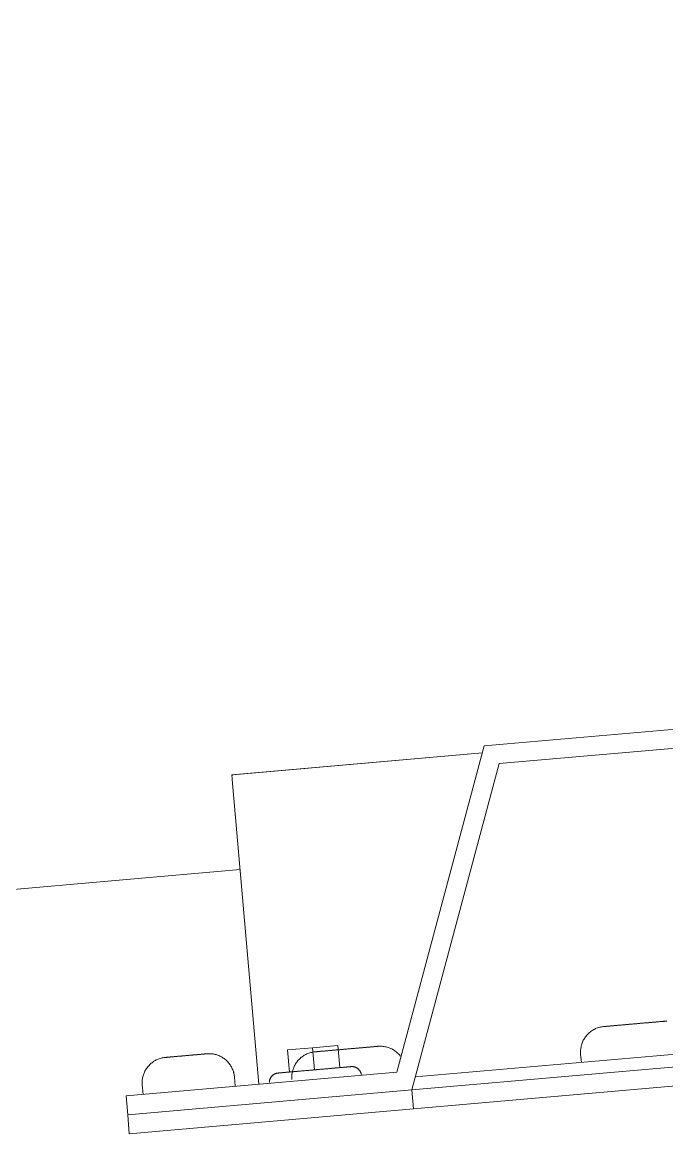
# Model space of a CAD drawing. Header units: metres. Extents: x 4238 to 4687, y -1 to 29.
# Drawn here: x 4631.5451 to 4631.6468, y 16.8435 to 17.0188 of the extents above; entities that cross this region are included whole.
import ezdxf

# ---------------------------------------------------------------- set-up
doc = ezdxf.new("R2010")
doc.units = ezdxf.units.M
for name, color, linetype, lineweight in [('A-ROOF', 132, 'Continuous', 5), ('A-ROOF-PATT', 132, 'Continuous', 15), ('Q-SPCQ', 91, 'Continuous', 5)]:
    doc.layers.add(name, color=color, linetype=linetype, lineweight=lineweight)

# ---------------------------------------------------------------- blocks, each defined once
blk = doc.blocks.new('Static Line_Sayfa_Metal Deck_Pan Mount - Up to 15 _ pitch - Max 2 Users-1845874-SECTION - GRID A9-A10')
at = {"layer": 'Q-SPCQ'}
for p, q in [((4548.68601, 16.91729), (4548.54182, 16.90468)), ((4548.54417, 16.90187), (4548.68418, 16.91412)), ((4548.54182, 16.90468), (4548.52802, 16.85319)), ((4548.54152, 16.90356), (4548.50198, 16.9001)), ((4548.54152, 16.90356), (4548.50202, 16.9001)), ((4548.54152, 16.90356), (4548.50206, 16.90011)), ((4548.54152, 16.90356), (4548.5021, 16.90011)), ((4548.54152, 16.90356), (4548.50214, 16.90011)), ((4548.53038, 16.85038), (4548.54417, 16.90187)), ((4548.50625, 16.85129), (4548.50205, 16.89935)), ((4548.69561, 16.86685), (4548.53093, 16.85244)), ((4548.70575, 16.86573), (4548.53038, 16.85038)), ((4548.69579, 16.86486), (4548.53038, 16.85038)), ((4548.70601, 16.86274), (4548.53064, 16.8474)), ((4548.51474, 16.85705), (4548.51871, 16.85739)), ((4548.51871, 16.85739), (4548.51474, 16.85705)), ((4548.51474, 16.85705), (4548.51871, 16.85739)), ((4548.51871, 16.85739), (4548.51474, 16.85705)), ((4548.51474, 16.85705), (4548.5187, 16.85739)), ((4548.5187, 16.85739), (4548.51474, 16.85705)), ((4548.5187, 16.85739), (4548.51901, 16.85391)), ((4548.5187, 16.85739), (4548.51901, 16.85391)), ((4548.51901, 16.85391), (4548.51871, 16.85739)), ((4548.51901, 16.85391), (4548.51871, 16.85739)), ((4548.51871, 16.85739), (4548.51901, 16.85391)), ((4548.51871, 16.85739), (4548.51901, 16.85391)), ((4548.51474, 16.85705), (4548.51077, 16.8567)), ((4548.51077, 16.8567), (4548.51474, 16.85705)), ((4548.51077, 16.8567), (4548.51108, 16.85321)), ((4548.51077, 16.8567), (4548.51108, 16.85321)), ((4548.51474, 16.85705), (4548.51078, 16.8567)), ((4548.51078, 16.8567), (4548.51474, 16.85705)), ((4548.51474, 16.85705), (4548.51078, 16.8567)), ((4548.51078, 16.8567), (4548.51474, 16.85705)), ((4548.51108, 16.85321), (4548.51078, 16.8567)), ((4548.51108, 16.85321), (4548.51078, 16.8567)), ((4548.51078, 16.8567), (4548.51108, 16.85321)), ((4548.51078, 16.8567), (4548.51108, 16.85321)), ((4548.51505, 16.85356), (4548.51474, 16.85705)), ((4548.51474, 16.85705), (4548.51505, 16.85356)), ((4548.51505, 16.85356), (4548.51474, 16.85705)), ((4548.51474, 16.85705), (4548.51505, 16.85356)), ((4548.51504, 16.85356), (4548.51474, 16.85705)), ((4548.51474, 16.85705), (4548.51504, 16.85356)), ((4548.55703, 16.85604), (4548.55714, 16.85473)), ((4548.51504, 16.85356), (4548.51901, 16.85391)), ((4548.51901, 16.85391), (4548.51504, 16.85356)), ((4548.51505, 16.85356), (4548.51901, 16.85391)), ((4548.51901, 16.85391), (4548.51505, 16.85356)), ((4548.51505, 16.85356), (4548.51901, 16.85391)), ((4548.51901, 16.85391), (4548.51505, 16.85356)), ((4548.52802, 16.85319), (4548.48529, 16.84945)), ((4548.50252, 16.85096), (4548.50239, 16.85245)), ((4548.50252, 16.85096), (4548.50239, 16.85245)), ((4548.50252, 16.85096), (4548.50239, 16.85245)), ((4548.51505, 16.85356), (4548.51108, 16.85321)), ((4548.51108, 16.85321), (4548.51505, 16.85356)), ((4548.51505, 16.85356), (4548.51108, 16.85321)), ((4548.51108, 16.85321), (4548.51505, 16.85356)), ((4548.51504, 16.85356), (4548.51108, 16.85321)), ((4548.51108, 16.85321), (4548.51504, 16.85356)), ((4548.48555, 16.84646), (4548.53038, 16.85038)), ((4548.48555, 16.84646), (4548.53038, 16.85038)), ((4548.48785, 16.85118), (4548.48798, 16.84969)), ((4548.48785, 16.85118), (4548.48798, 16.84969)), ((4548.48785, 16.85118), (4548.48798, 16.84969)), ((4548.53038, 16.85038), (4548.53064, 16.8474)), ((4548.48529, 16.84945), (4548.48555, 16.84646)), ((4548.53064, 16.8474), (4548.48581, 16.84347)), ((4548.48555, 16.84646), (4548.48581, 16.84347))]:
    blk.add_line(p, q, dxfattribs=at)
at = {"layer": 'Q-SPCQ', "flags": 128}
for points in [[(4548.57062, 16.86126), (4548.5706, 16.86125), (4548.57058, 16.86125), (4548.57056, 16.86125), (4548.57052, 16.86125), (4548.57048, 16.86124), (4548.57043, 16.86124), (4548.57037, 16.86123), (4548.5703, 16.86123), (4548.57023, 16.86122), (4548.57015, 16.86121), (4548.57006, 16.86121), (4548.56996, 16.8612), (4548.56986, 16.86119), (4548.56975, 16.86118), (4548.56964, 16.86117), (4548.56951, 16.86116), (4548.56939, 16.86115), (4548.56925, 16.86114), (4548.56911, 16.86112), (4548.56897, 16.86111), (4548.56881, 16.8611), (4548.56866, 16.86108), (4548.5685, 16.86107), (4548.56833, 16.86106), (4548.56816, 16.86104), (4548.56799, 16.86103), (4548.56781, 16.86101), (4548.56763, 16.86099), (4548.56745, 16.86098), (4548.56726, 16.86096), (4548.56707, 16.86095), (4548.56688, 16.86093), (4548.56669, 16.86091), (4548.56649, 16.8609), (4548.56629, 16.86088), (4548.5661, 16.86086), (4548.5659, 16.86084), (4548.5657, 16.86083), (4548.5655, 16.86081), (4548.5653, 16.86079), (4548.5651, 16.86077), (4548.56491, 16.86076), (4548.56471, 16.86074), (4548.56452, 16.86072), (4548.56432, 16.86071), (4548.56413, 16.86069), (4548.56394, 16.86067), (4548.56376, 16.86066), (4548.56358, 16.86064), (4548.5634, 16.86062), (4548.56322, 16.86061), (4548.56305, 16.86059), (4548.56288, 16.86058), (4548.56272, 16.86057), (4548.56256, 16.86055), (4548.56241, 16.86054), (4548.56226, 16.86052), (4548.56212, 16.86051), (4548.56198, 16.8605), (4548.56185, 16.86049), (4548.56172, 16.86048), (4548.5616, 16.86047), (4548.56149, 16.86046), (4548.56138, 16.86045), (4548.56128, 16.86044), (4548.56119, 16.86043), (4548.56111, 16.86042), (4548.56103, 16.86042), (4548.56096, 16.86041), (4548.5609, 16.86041), (4548.56084, 16.8604), (4548.56079, 16.8604), (4548.56075, 16.86039), (4548.56072, 16.86039), (4548.5607, 16.86039), (4548.56068, 16.86039), (4548.56067, 16.86039)], [(4548.56068, 16.86039), (4548.56069, 16.86039), (4548.56071, 16.86039), (4548.56074, 16.86039), (4548.56077, 16.86039), (4548.56081, 16.8604), (4548.56087, 16.8604), (4548.56092, 16.86041), (4548.56099, 16.86041), (4548.56106, 16.86042), (4548.56115, 16.86043), (4548.56123, 16.86044), (4548.56133, 16.86044), (4548.56143, 16.86045), (4548.56154, 16.86046), (4548.56166, 16.86047), (4548.56178, 16.86048), (4548.56191, 16.86049), (4548.56204, 16.86051), (4548.56218, 16.86052), (4548.56233, 16.86053), (4548.56248, 16.86054), (4548.56263, 16.86056), (4548.56279, 16.86057), (4548.56296, 16.86059), (4548.56313, 16.8606), (4548.5633, 16.86062), (4548.56348, 16.86063), (4548.56366, 16.86065), (4548.56384, 16.86066), (4548.56403, 16.86068), (4548.56422, 16.8607), (4548.56441, 16.86071), (4548.56461, 16.86073), (4548.5648, 16.86075), (4548.565, 16.86076), (4548.56519, 16.86078), (4548.56539, 16.8608), (4548.56559, 16.86082), (4548.56579, 16.86083), (4548.56599, 16.86085), (4548.56619, 16.86087), (4548.56639, 16.86089), (4548.56658, 16.8609), (4548.56678, 16.86092), (4548.56697, 16.86094), (4548.56716, 16.86095), (4548.56735, 16.86097), (4548.56753, 16.86099), (4548.56772, 16.861), (4548.56789, 16.86102), (4548.56807, 16.86103), (4548.56824, 16.86105), (4548.56841, 16.86106), (4548.56857, 16.86108), (4548.56873, 16.86109), (4548.56888, 16.8611), (4548.56903, 16.86112), (4548.56918, 16.86113), (4548.56931, 16.86114), (4548.56944, 16.86115), (4548.56957, 16.86116), (4548.56969, 16.86117), (4548.5698, 16.86118), (4548.56991, 16.86119), (4548.57001, 16.8612), (4548.5701, 16.86121), (4548.57018, 16.86122), (4548.57026, 16.86122), (4548.57033, 16.86123), (4548.57039, 16.86124), (4548.57045, 16.86124), (4548.5705, 16.86125), (4548.57054, 16.86125), (4548.57057, 16.86125), (4548.57059, 16.86125), (4548.57061, 16.86126), (4548.57062, 16.86126)], [(4548.55703, 16.85604), (4548.55702, 16.8562), (4548.55701, 16.85636), (4548.55702, 16.85653), (4548.55702, 16.85669), (4548.55704, 16.85684), (4548.55706, 16.857), (4548.55709, 16.85716), (4548.55712, 16.85732), (4548.55716, 16.85747), (4548.55721, 16.85763), (4548.55726, 16.85778), (4548.55732, 16.85793), (4548.55738, 16.85807), (4548.55745, 16.85822), (4548.55753, 16.85836), (4548.55761, 16.8585), (4548.5577, 16.85863), (4548.55779, 16.85876), (4548.55789, 16.85889), (4548.55799, 16.85901), (4548.5581, 16.85913), (4548.55821, 16.85925), (4548.55833, 16.85936), (4548.55845, 16.85946), (4548.55857, 16.85956), (4548.5587, 16.85966), (4548.55883, 16.85975), (4548.55897, 16.85984), (4548.55911, 16.85991), (4548.55925, 16.85999), (4548.55939, 16.86006), (4548.55954, 16.86012), (4548.55969, 16.86017), (4548.55984, 16.86022), (4548.56, 16.86027), (4548.56015, 16.86031), (4548.56031, 16.86034), (4548.56047, 16.86036), (4548.56063, 16.86038), (4548.56067, 16.86039)], [(4548.52505, 16.85727), (4548.52521, 16.85728), (4548.52537, 16.85728), (4548.52553, 16.85728), (4548.52569, 16.85727), (4548.52585, 16.85726), (4548.52601, 16.85724), (4548.52617, 16.85721), (4548.52633, 16.85718), (4548.52648, 16.85714), (4548.52664, 16.85709), (4548.52679, 16.85704), (4548.52694, 16.85698), (4548.52708, 16.85692), (4548.52723, 16.85685), (4548.52737, 16.85677), (4548.52751, 16.85669), (4548.52764, 16.8566), (4548.52777, 16.85651), (4548.5279, 16.85641), (4548.52802, 16.85631), (4548.52814, 16.8562), (4548.52826, 16.85609), (4548.52837, 16.85597), (4548.52847, 16.85585), (4548.52857, 16.85573)], [(4548.49149, 16.85552), (4548.4915, 16.85552), (4548.49151, 16.85552), (4548.49153, 16.85552), (4548.49155, 16.85552), (4548.49158, 16.85552), (4548.49162, 16.85553), (4548.49166, 16.85553), (4548.4917, 16.85553), (4548.49175, 16.85554), (4548.4918, 16.85554), (4548.49186, 16.85555), (4548.49192, 16.85555), (4548.49199, 16.85556), (4548.49206, 16.85556), (4548.49214, 16.85557), (4548.49222, 16.85558), (4548.4923, 16.85559), (4548.49239, 16.85559), (4548.49249, 16.8556), (4548.49258, 16.85561), (4548.49268, 16.85562), (4548.49278, 16.85563), (4548.49289, 16.85564), (4548.493, 16.85565), (4548.49311, 16.85566), (4548.49323, 16.85567), (4548.49334, 16.85568), (4548.49346, 16.85569), (4548.49358, 16.8557), (4548.49371, 16.85571), (4548.49383, 16.85572), (4548.49396, 16.85573), (4548.49409, 16.85574), (4548.49422, 16.85575), (4548.49435, 16.85576), (4548.49448, 16.85578), (4548.49461, 16.85579), (4548.49474, 16.8558), (4548.49477, 16.8558)], [(4548.49477, 16.8558), (4548.49464, 16.85579), (4548.49451, 16.85578), (4548.49438, 16.85577), (4548.49425, 16.85576), (4548.49412, 16.85575), (4548.49399, 16.85573), (4548.49387, 16.85572), (4548.49374, 16.85571), (4548.49362, 16.8557), (4548.4935, 16.85569), (4548.49338, 16.85568), (4548.49326, 16.85567), (4548.49314, 16.85566), (4548.49303, 16.85565), (4548.49292, 16.85564), (4548.49281, 16.85563), (4548.49271, 16.85562), (4548.49261, 16.85561), (4548.49251, 16.8556), (4548.49242, 16.8556), (4548.49233, 16.85559), (4548.49224, 16.85558), (4548.49216, 16.85557), (4548.49208, 16.85557), (4548.49201, 16.85556), (4548.49194, 16.85555), (4548.49188, 16.85555), (4548.49182, 16.85554), (4548.49176, 16.85554), (4548.49171, 16.85553), (4548.49167, 16.85553), (4548.49163, 16.85553), (4548.49159, 16.85552), (4548.49156, 16.85552), (4548.49154, 16.85552), (4548.49152, 16.85552), (4548.4915, 16.85552), (4548.49149, 16.85552)], [(4548.49149, 16.85551), (4548.4915, 16.85552), (4548.49151, 16.85552), (4548.49153, 16.85552), (4548.49155, 16.85552), (4548.49158, 16.85552), (4548.49162, 16.85553), (4548.49165, 16.85553), (4548.4917, 16.85553), (4548.49175, 16.85554), (4548.4918, 16.85554), (4548.49186, 16.85555), (4548.49192, 16.85555), (4548.49199, 16.85556), (4548.49206, 16.85556), (4548.49214, 16.85557), (4548.49222, 16.85558), (4548.4923, 16.85559), (4548.49239, 16.85559), (4548.49248, 16.8556), (4548.49258, 16.85561), (4548.49268, 16.85562), (4548.49278, 16.85563), (4548.49289, 16.85564), (4548.493, 16.85565), (4548.49311, 16.85566), (4548.49322, 16.85567), (4548.49334, 16.85568), (4548.49346, 16.85569), (4548.49358, 16.8557), (4548.49371, 16.85571), (4548.49383, 16.85572), (4548.49396, 16.85573), (4548.49409, 16.85574), (4548.49421, 16.85575), (4548.49434, 16.85576), (4548.49448, 16.85578), (4548.49461, 16.85579), (4548.49474, 16.8558), (4548.49477, 16.8558)], [(4548.49477, 16.8558), (4548.49464, 16.85579), (4548.49451, 16.85578), (4548.49438, 16.85577), (4548.49425, 16.85576), (4548.49412, 16.85574), (4548.49399, 16.85573), (4548.49387, 16.85572), (4548.49374, 16.85571), (4548.49362, 16.8557), (4548.49349, 16.85569), (4548.49337, 16.85568), (4548.49326, 16.85567), (4548.49314, 16.85566), (4548.49303, 16.85565), (4548.49292, 16.85564), (4548.49281, 16.85563), (4548.49271, 16.85562), (4548.49261, 16.85561), (4548.49251, 16.8556), (4548.49242, 16.8556), (4548.49233, 16.85559), (4548.49224, 16.85558), (4548.49216, 16.85557), (4548.49208, 16.85557), (4548.49201, 16.85556), (4548.49194, 16.85555), (4548.49188, 16.85555), (4548.49182, 16.85554), (4548.49176, 16.85554), (4548.49171, 16.85553), (4548.49167, 16.85553), (4548.49163, 16.85553), (4548.49159, 16.85552), (4548.49156, 16.85552), (4548.49154, 16.85552), (4548.49152, 16.85552), (4548.4915, 16.85552), (4548.49149, 16.85552)], [(4548.49149, 16.85551), (4548.4915, 16.85552), (4548.49151, 16.85552), (4548.49153, 16.85552), (4548.49155, 16.85552), (4548.49158, 16.85552), (4548.49161, 16.85553), (4548.49165, 16.85553), (4548.4917, 16.85553), (4548.49175, 16.85554), (4548.4918, 16.85554), (4548.49186, 16.85555), (4548.49192, 16.85555), (4548.49199, 16.85556), (4548.49206, 16.85556), (4548.49214, 16.85557), (4548.49222, 16.85558), (4548.4923, 16.85559), (4548.49239, 16.85559), (4548.49248, 16.8556), (4548.49258, 16.85561), (4548.49268, 16.85562), (4548.49278, 16.85563), (4548.49289, 16.85564), (4548.493, 16.85565), (4548.49311, 16.85566), (4548.49322, 16.85567), (4548.49334, 16.85568), (4548.49346, 16.85569), (4548.49358, 16.8557), (4548.4937, 16.85571), (4548.49383, 16.85572), (4548.49396, 16.85573), (4548.49408, 16.85574), (4548.49421, 16.85575), (4548.49434, 16.85576), (4548.49447, 16.85578), (4548.4946, 16.85579), (4548.49474, 16.8558), (4548.49477, 16.8558)], [(4548.49477, 16.8558), (4548.49464, 16.85579), (4548.49451, 16.85578), (4548.49438, 16.85577), (4548.49425, 16.85576), (4548.49412, 16.85574), (4548.49399, 16.85573), (4548.49386, 16.85572), (4548.49374, 16.85571), (4548.49361, 16.8557), (4548.49349, 16.85569), (4548.49337, 16.85568), (4548.49325, 16.85567), (4548.49314, 16.85566), (4548.49303, 16.85565), (4548.49292, 16.85564), (4548.49281, 16.85563), (4548.49271, 16.85562), (4548.49261, 16.85561), (4548.49251, 16.8556), (4548.49241, 16.8556), (4548.49233, 16.85559), (4548.49224, 16.85558), (4548.49216, 16.85557), (4548.49208, 16.85557), (4548.49201, 16.85556), (4548.49194, 16.85555), (4548.49187, 16.85555), (4548.49181, 16.85554), (4548.49176, 16.85554), (4548.49171, 16.85553), (4548.49166, 16.85553), (4548.49162, 16.85553), (4548.49159, 16.85552), (4548.49156, 16.85552), (4548.49153, 16.85552), (4548.49151, 16.85552), (4548.4915, 16.85552), (4548.49149, 16.85551)], [(4548.49806, 16.85609), (4548.49805, 16.85609), (4548.49804, 16.85609), (4548.49802, 16.85609), (4548.49799, 16.85608), (4548.49797, 16.85608), (4548.49793, 16.85608), (4548.49789, 16.85608), (4548.49785, 16.85607), (4548.4978, 16.85607), (4548.49775, 16.85606), (4548.49769, 16.85606), (4548.49763, 16.85605), (4548.49756, 16.85605), (4548.49749, 16.85604), (4548.49741, 16.85603), (4548.49733, 16.85603), (4548.49724, 16.85602), (4548.49716, 16.85601), (4548.49706, 16.856), (4548.49697, 16.85599), (4548.49687, 16.85599), (4548.49677, 16.85598), (4548.49666, 16.85597), (4548.49655, 16.85596), (4548.49644, 16.85595), (4548.49632, 16.85594), (4548.49621, 16.85593), (4548.49609, 16.85592), (4548.49597, 16.85591), (4548.49584, 16.8559), (4548.49572, 16.85588), (4548.49559, 16.85587), (4548.49546, 16.85586), (4548.49533, 16.85585), (4548.4952, 16.85584), (4548.49507, 16.85583), (4548.49494, 16.85582), (4548.49481, 16.85581), (4548.49477, 16.8558)], [(4548.49477, 16.8558), (4548.49491, 16.85581), (4548.49504, 16.85583), (4548.49517, 16.85584), (4548.4953, 16.85585), (4548.49543, 16.85586), (4548.49556, 16.85587), (4548.49568, 16.85588), (4548.49581, 16.85589), (4548.49593, 16.8559), (4548.49605, 16.85591), (4548.49617, 16.85592), (4548.49629, 16.85593), (4548.49641, 16.85595), (4548.49652, 16.85595), (4548.49663, 16.85596), (4548.49674, 16.85597), (4548.49684, 16.85598), (4548.49694, 16.85599), (4548.49704, 16.856), (4548.49713, 16.85601), (4548.49722, 16.85602), (4548.49731, 16.85602), (4548.49739, 16.85603), (4548.49747, 16.85604), (4548.49754, 16.85604), (4548.49761, 16.85605), (4548.49767, 16.85606), (4548.49773, 16.85606), (4548.49779, 16.85607), (4548.49784, 16.85607), (4548.49788, 16.85607), (4548.49792, 16.85608), (4548.49796, 16.85608), (4548.49799, 16.85608), (4548.49801, 16.85609), (4548.49803, 16.85609), (4548.49805, 16.85609), (4548.49806, 16.85609)], [(4548.49806, 16.85609), (4548.49805, 16.85609), (4548.49804, 16.85609), (4548.49802, 16.85609), (4548.49799, 16.85608), (4548.49796, 16.85608), (4548.49793, 16.85608), (4548.49789, 16.85607), (4548.49785, 16.85607), (4548.4978, 16.85607), (4548.49775, 16.85606), (4548.49769, 16.85606), (4548.49762, 16.85605), (4548.49756, 16.85605), (4548.49748, 16.85604), (4548.49741, 16.85603), (4548.49733, 16.85603), (4548.49724, 16.85602), (4548.49715, 16.85601), (4548.49706, 16.856), (4548.49697, 16.85599), (4548.49687, 16.85599), (4548.49676, 16.85598), (4548.49666, 16.85597), (4548.49655, 16.85596), (4548.49644, 16.85595), (4548.49632, 16.85594), (4548.4962, 16.85593), (4548.49609, 16.85592), (4548.49596, 16.85591), (4548.49584, 16.8559), (4548.49572, 16.85588), (4548.49559, 16.85587), (4548.49546, 16.85586), (4548.49533, 16.85585), (4548.4952, 16.85584), (4548.49507, 16.85583), (4548.49494, 16.85582), (4548.49481, 16.85581), (4548.49477, 16.8558)], [(4548.49477, 16.8558), (4548.4949, 16.85581), (4548.49504, 16.85583), (4548.49517, 16.85584), (4548.4953, 16.85585), (4548.49543, 16.85586), (4548.49555, 16.85587), (4548.49568, 16.85588), (4548.49581, 16.85589), (4548.49593, 16.8559), (4548.49605, 16.85591), (4548.49617, 16.85592), (4548.49629, 16.85593), (4548.49641, 16.85594), (4548.49652, 16.85595), (4548.49663, 16.85596), (4548.49674, 16.85597), (4548.49684, 16.85598), (4548.49694, 16.85599), (4548.49704, 16.856), (4548.49713, 16.85601), (4548.49722, 16.85602), (4548.49731, 16.85602), (4548.49739, 16.85603), (4548.49746, 16.85604), (4548.49754, 16.85604), (4548.49761, 16.85605), (4548.49767, 16.85606), (4548.49773, 16.85606), (4548.49779, 16.85607), (4548.49784, 16.85607), (4548.49788, 16.85607), (4548.49792, 16.85608), (4548.49796, 16.85608), (4548.49799, 16.85608), (4548.49801, 16.85609), (4548.49803, 16.85609), (4548.49805, 16.85609), (4548.49805, 16.85609)], [(4548.49805, 16.85609), (4548.49805, 16.85609), (4548.49803, 16.85609), (4548.49802, 16.85609), (4548.49799, 16.85608), (4548.49796, 16.85608), (4548.49793, 16.85608), (4548.49789, 16.85607), (4548.49785, 16.85607), (4548.4978, 16.85607), (4548.49774, 16.85606), (4548.49769, 16.85606), (4548.49762, 16.85605), (4548.49756, 16.85605), (4548.49748, 16.85604), (4548.49741, 16.85603), (4548.49733, 16.85603), (4548.49724, 16.85602), (4548.49715, 16.85601), (4548.49706, 16.856), (4548.49696, 16.85599), (4548.49687, 16.85599), (4548.49676, 16.85598), (4548.49666, 16.85597), (4548.49655, 16.85596), (4548.49643, 16.85595), (4548.49632, 16.85594), (4548.4962, 16.85593), (4548.49608, 16.85592), (4548.49596, 16.85591), (4548.49584, 16.8559), (4548.49571, 16.85588), (4548.49559, 16.85587), (4548.49546, 16.85586), (4548.49533, 16.85585), (4548.4952, 16.85584), (4548.49507, 16.85583), (4548.49494, 16.85582), (4548.49481, 16.85581), (4548.49477, 16.8558)], [(4548.49477, 16.8558), (4548.4949, 16.85581), (4548.49503, 16.85582), (4548.49517, 16.85584), (4548.4953, 16.85585), (4548.49542, 16.85586), (4548.49555, 16.85587), (4548.49568, 16.85588), (4548.49581, 16.85589), (4548.49593, 16.8559), (4548.49605, 16.85591), (4548.49617, 16.85592), (4548.49629, 16.85593), (4548.4964, 16.85594), (4548.49652, 16.85595), (4548.49663, 16.85596), (4548.49673, 16.85597), (4548.49684, 16.85598), (4548.49694, 16.85599), (4548.49704, 16.856), (4548.49713, 16.85601), (4548.49722, 16.85602), (4548.4973, 16.85602), (4548.49739, 16.85603), (4548.49746, 16.85604), (4548.49754, 16.85604), (4548.49761, 16.85605), (4548.49767, 16.85606), (4548.49773, 16.85606), (4548.49778, 16.85607), (4548.49783, 16.85607), (4548.49788, 16.85607), (4548.49792, 16.85608), (4548.49795, 16.85608), (4548.49798, 16.85608), (4548.49801, 16.85609), (4548.49803, 16.85609), (4548.49804, 16.85609), (4548.49805, 16.85609)], [(4548.49806, 16.85609), (4548.49822, 16.8561), (4548.49838, 16.8561), (4548.49854, 16.8561), (4548.4987, 16.85609), (4548.49886, 16.85608), (4548.49902, 16.85606), (4548.49918, 16.85603), (4548.49933, 16.856), (4548.49949, 16.85596), (4548.49964, 16.85591), (4548.49979, 16.85586), (4548.49994, 16.8558), (4548.50009, 16.85574), (4548.50023, 16.85567), (4548.50037, 16.85559), (4548.50051, 16.85551), (4548.50064, 16.85542), (4548.50077, 16.85533), (4548.5009, 16.85523), (4548.50102, 16.85513), (4548.50114, 16.85502), (4548.50126, 16.85491), (4548.50137, 16.8548), (4548.50147, 16.85468), (4548.50157, 16.85455), (4548.50167, 16.85442), (4548.50176, 16.85429), (4548.50184, 16.85415), (4548.50192, 16.85402), (4548.502, 16.85387), (4548.50206, 16.85373), (4548.50213, 16.85358), (4548.50218, 16.85343), (4548.50223, 16.85328), (4548.50228, 16.85313), (4548.50231, 16.85297), (4548.50235, 16.85281), (4548.50237, 16.85266), (4548.50239, 16.8525), (4548.50239, 16.85245)], [(4548.49806, 16.85609), (4548.49822, 16.8561), (4548.49838, 16.8561), (4548.49854, 16.8561), (4548.4987, 16.85609), (4548.49886, 16.85608), (4548.49902, 16.85606), (4548.49917, 16.85603), (4548.49933, 16.856), (4548.49948, 16.85596), (4548.49964, 16.85591), (4548.49979, 16.85586), (4548.49994, 16.8558), (4548.50008, 16.85574), (4548.50023, 16.85567), (4548.50037, 16.85559), (4548.50051, 16.85551), (4548.50064, 16.85542), (4548.50077, 16.85533), (4548.5009, 16.85523), (4548.50102, 16.85513), (4548.50114, 16.85502), (4548.50126, 16.85491), (4548.50137, 16.8548), (4548.50147, 16.85468), (4548.50157, 16.85455), (4548.50167, 16.85442), (4548.50176, 16.85429), (4548.50184, 16.85415), (4548.50192, 16.85402), (4548.502, 16.85387), (4548.50206, 16.85373), (4548.50212, 16.85358), (4548.50218, 16.85343), (4548.50223, 16.85328), (4548.50227, 16.85313), (4548.50231, 16.85297), (4548.50234, 16.85281), (4548.50237, 16.85266), (4548.50239, 16.8525), (4548.50239, 16.85245)], [(4548.49806, 16.85609), (4548.49822, 16.8561), (4548.49838, 16.8561), (4548.49854, 16.8561), (4548.4987, 16.85609), (4548.49886, 16.85608), (4548.49901, 16.85606), (4548.49917, 16.85603), (4548.49933, 16.856), (4548.49948, 16.85596), (4548.49964, 16.85591), (4548.49979, 16.85586), (4548.49994, 16.8558), (4548.50008, 16.85574), (4548.50023, 16.85567), (4548.50037, 16.85559), (4548.50051, 16.85551), (4548.50064, 16.85542), (4548.50077, 16.85533), (4548.5009, 16.85523), (4548.50102, 16.85513), (4548.50114, 16.85502), (4548.50125, 16.85491), (4548.50136, 16.8548), (4548.50147, 16.85468), (4548.50157, 16.85455), (4548.50167, 16.85442), (4548.50176, 16.85429), (4548.50184, 16.85415), (4548.50192, 16.85402), (4548.50199, 16.85387), (4548.50206, 16.85373), (4548.50212, 16.85358), (4548.50218, 16.85343), (4548.50223, 16.85328), (4548.50227, 16.85313), (4548.50231, 16.85297), (4548.50234, 16.85281), (4548.50237, 16.85266), (4548.50239, 16.8525), (4548.50239, 16.85245)], [(4548.51146, 16.85206), (4548.51145, 16.85222), (4548.51145, 16.85238), (4548.51145, 16.85254), (4548.51146, 16.8527), (4548.51147, 16.85286), (4548.5115, 16.85302), (4548.51152, 16.85318), (4548.51156, 16.85333), (4548.5116, 16.85349), (4548.51164, 16.85364), (4548.5117, 16.85379), (4548.51175, 16.85394), (4548.51182, 16.85409), (4548.51189, 16.85423), (4548.51196, 16.85437), (4548.51205, 16.85451), (4548.51213, 16.85465), (4548.51222, 16.85478), (4548.51232, 16.8549), (4548.51242, 16.85503), (4548.51253, 16.85515), (4548.51264, 16.85526), (4548.51276, 16.85537), (4548.51288, 16.85548), (4548.51301, 16.85558), (4548.51313, 16.85567), (4548.51327, 16.85576), (4548.5134, 16.85585), (4548.51354, 16.85593), (4548.51368, 16.856), (4548.51383, 16.85607), (4548.51398, 16.85613), (4548.51413, 16.85619), (4548.51428, 16.85624), (4548.51443, 16.85628), (4548.51459, 16.85632), (4548.51475, 16.85635), (4548.5149, 16.85638), (4548.51506, 16.8564), (4548.51511, 16.8564)], [(4548.51511, 16.8564), (4548.51512, 16.8564), (4548.51514, 16.8564), (4548.51517, 16.85641), (4548.51521, 16.85641), (4548.51525, 16.85641), (4548.5153, 16.85642), (4548.51536, 16.85642), (4548.51543, 16.85643), (4548.5155, 16.85643), (4548.51558, 16.85644), (4548.51567, 16.85645), (4548.51576, 16.85646), (4548.51587, 16.85647), (4548.51598, 16.85648), (4548.51609, 16.85649), (4548.51621, 16.8565), (4548.51634, 16.85651), (4548.51648, 16.85652), (4548.51662, 16.85653), (4548.51676, 16.85654), (4548.51691, 16.85656), (4548.51707, 16.85657), (4548.51723, 16.85659), (4548.51739, 16.8566), (4548.51756, 16.85661), (4548.51774, 16.85663), (4548.51791, 16.85665), (4548.51809, 16.85666), (4548.51828, 16.85668), (4548.51847, 16.85669), (4548.51865, 16.85671), (4548.51885, 16.85673), (4548.51904, 16.85674), (4548.51924, 16.85676), (4548.51943, 16.85678), (4548.51963, 16.8568), (4548.51983, 16.85681), (4548.52003, 16.85683), (4548.52023, 16.85685), (4548.52042, 16.85686), (4548.52062, 16.85688), (4548.52082, 16.8569), (4548.52102, 16.85692), (4548.52121, 16.85693), (4548.5214, 16.85695), (4548.52159, 16.85697), (4548.52178, 16.85698), (4548.52197, 16.857), (4548.52215, 16.85702), (4548.52233, 16.85703), (4548.52251, 16.85705), (4548.52268, 16.85706), (4548.52284, 16.85708), (4548.52301, 16.85709), (4548.52317, 16.8571), (4548.52332, 16.85712), (4548.52347, 16.85713), (4548.52361, 16.85714), (4548.52375, 16.85716), (4548.52388, 16.85717), (4548.524, 16.85718), (4548.52412, 16.85719), (4548.52424, 16.8572), (4548.52434, 16.85721), (4548.52444, 16.85722), (4548.52453, 16.85722), (4548.52462, 16.85723), (4548.5247, 16.85724), (4548.52477, 16.85724), (4548.52483, 16.85725), (4548.52488, 16.85726), (4548.52493, 16.85726), (4548.52497, 16.85726), (4548.525, 16.85727), (4548.52503, 16.85727), (4548.52504, 16.85727), (4548.52505, 16.85727)], [(4548.52505, 16.85727), (4548.52504, 16.85727), (4548.52502, 16.85727), (4548.52499, 16.85726), (4548.52496, 16.85726), (4548.52491, 16.85726), (4548.52486, 16.85725), (4548.5248, 16.85725), (4548.52474, 16.85724), (4548.52466, 16.85724), (4548.52458, 16.85723), (4548.52449, 16.85722), (4548.5244, 16.85721), (4548.52429, 16.8572), (4548.52419, 16.85719), (4548.52407, 16.85718), (4548.52395, 16.85717), (4548.52382, 16.85716), (4548.52369, 16.85715), (4548.52355, 16.85714), (4548.5234, 16.85713), (4548.52325, 16.85711), (4548.52309, 16.8571), (4548.52293, 16.85708), (4548.52277, 16.85707), (4548.5226, 16.85705), (4548.52242, 16.85704), (4548.52225, 16.85702), (4548.52207, 16.85701), (4548.52188, 16.85699), (4548.5217, 16.85698), (4548.52151, 16.85696), (4548.52131, 16.85694), (4548.52112, 16.85693), (4548.52093, 16.85691), (4548.52073, 16.85689), (4548.52053, 16.85687), (4548.52033, 16.85686), (4548.52013, 16.85684), (4548.51994, 16.85682), (4548.51974, 16.8568), (4548.51954, 16.85679), (4548.51934, 16.85677), (4548.51915, 16.85675), (4548.51895, 16.85674), (4548.51876, 16.85672), (4548.51857, 16.8567), (4548.51838, 16.85669), (4548.51819, 16.85667), (4548.51801, 16.85665), (4548.51783, 16.85664), (4548.51766, 16.85662), (4548.51748, 16.85661), (4548.51732, 16.85659), (4548.51715, 16.85658), (4548.517, 16.85656), (4548.51684, 16.85655), (4548.51669, 16.85654), (4548.51655, 16.85653), (4548.51641, 16.85651), (4548.51628, 16.8565), (4548.51616, 16.85649), (4548.51604, 16.85648), (4548.51592, 16.85647), (4548.51582, 16.85646), (4548.51572, 16.85645), (4548.51563, 16.85645), (4548.51554, 16.85644), (4548.51546, 16.85643), (4548.51539, 16.85642), (4548.51533, 16.85642), (4548.51528, 16.85641), (4548.51523, 16.85641), (4548.51519, 16.85641), (4548.51516, 16.8564), (4548.51513, 16.8564), (4548.51512, 16.8564), (4548.51511, 16.8564)], [(4548.48785, 16.85118), (4548.48784, 16.85134), (4548.48783, 16.8515), (4548.48784, 16.85166), (4548.48785, 16.85182), (4548.48786, 16.85198), (4548.48788, 16.85214), (4548.48791, 16.8523), (4548.48794, 16.85245), (4548.48798, 16.85261), (4548.48803, 16.85276), (4548.48808, 16.85291), (4548.48814, 16.85306), (4548.4882, 16.85321), (4548.48827, 16.85335), (4548.48835, 16.85349), (4548.48843, 16.85363), (4548.48852, 16.85376), (4548.48861, 16.8539), (4548.48871, 16.85402), (4548.48881, 16.85415), (4548.48892, 16.85426), (4548.48903, 16.85438), (4548.48914, 16.85449), (4548.48926, 16.85459), (4548.48939, 16.85469), (4548.48952, 16.85479), (4548.48965, 16.85488), (4548.48978, 16.85496), (4548.48992, 16.85504), (4548.49007, 16.85512), (4548.49021, 16.85519), (4548.49036, 16.85525), (4548.49051, 16.8553), (4548.49066, 16.85535), (4548.49081, 16.8554), (4548.49097, 16.85544), (4548.49113, 16.85547), (4548.49128, 16.85549), (4548.49144, 16.85551), (4548.49149, 16.85551)], [(4548.48785, 16.85118), (4548.48784, 16.85134), (4548.48784, 16.8515), (4548.48784, 16.85166), (4548.48785, 16.85182), (4548.48786, 16.85198), (4548.48788, 16.85214), (4548.48791, 16.8523), (4548.48795, 16.85245), (4548.48799, 16.85261), (4548.48803, 16.85276), (4548.48808, 16.85291), (4548.48814, 16.85306), (4548.48821, 16.85321), (4548.48828, 16.85335), (4548.48835, 16.85349), (4548.48843, 16.85363), (4548.48852, 16.85376), (4548.48861, 16.8539), (4548.48871, 16.85402), (4548.48881, 16.85415), (4548.48892, 16.85426), (4548.48903, 16.85438), (4548.48915, 16.85449), (4548.48927, 16.85459), (4548.48939, 16.85469), (4548.48952, 16.85479), (4548.48965, 16.85488), (4548.48979, 16.85496), (4548.48993, 16.85504), (4548.49007, 16.85512), (4548.49021, 16.85519), (4548.49036, 16.85525), (4548.49051, 16.8553), (4548.49066, 16.85535), (4548.49082, 16.8554), (4548.49097, 16.85544), (4548.49113, 16.85547), (4548.49129, 16.85549), (4548.49145, 16.85551), (4548.49149, 16.85551)], [(4548.48785, 16.85118), (4548.48784, 16.85134), (4548.48784, 16.8515), (4548.48784, 16.85166), (4548.48785, 16.85182), (4548.48786, 16.85198), (4548.48788, 16.85214), (4548.48791, 16.8523), (4548.48794, 16.85245), (4548.48798, 16.85261), (4548.48803, 16.85276), (4548.48808, 16.85291), (4548.48814, 16.85306), (4548.48821, 16.85321), (4548.48828, 16.85335), (4548.48835, 16.85349), (4548.48843, 16.85363), (4548.48852, 16.85376), (4548.48861, 16.8539), (4548.48871, 16.85402), (4548.48881, 16.85415), (4548.48892, 16.85426), (4548.48903, 16.85438), (4548.48915, 16.85449), (4548.48927, 16.85459), (4548.48939, 16.85469), (4548.48952, 16.85479), (4548.48965, 16.85488), (4548.48979, 16.85496), (4548.48993, 16.85504), (4548.49007, 16.85512), (4548.49021, 16.85519), (4548.49036, 16.85525), (4548.49051, 16.8553), (4548.49066, 16.85535), (4548.49082, 16.8554), (4548.49097, 16.85544), (4548.49113, 16.85547), (4548.49129, 16.85549), (4548.49144, 16.85551), (4548.49149, 16.85551)], [(4548.5208, 16.85406), (4548.52079, 16.85406), (4548.52077, 16.85406), (4548.52073, 16.85406), (4548.52069, 16.85405), (4548.52064, 16.85405), (4548.52058, 16.85404), (4548.52051, 16.85404), (4548.52044, 16.85403), (4548.52035, 16.85402), (4548.52026, 16.85402), (4548.52016, 16.85401), (4548.52005, 16.854), (4548.51993, 16.85399), (4548.5198, 16.85398), (4548.51967, 16.85396), (4548.51953, 16.85395), (4548.51938, 16.85394), (4548.51922, 16.85393), (4548.51906, 16.85391), (4548.51889, 16.8539), (4548.51872, 16.85388), (4548.51854, 16.85387), (4548.51835, 16.85385), (4548.51816, 16.85383), (4548.51796, 16.85382), (4548.51776, 16.8538), (4548.51755, 16.85378), (4548.51735, 16.85376), (4548.51713, 16.85374), (4548.51692, 16.85372), (4548.5167, 16.8537), (4548.51647, 16.85369), (4548.51625, 16.85367), (4548.51602, 16.85365), (4548.5158, 16.85363), (4548.51557, 16.85361), (4548.51534, 16.85359), (4548.51511, 16.85357), (4548.51504, 16.85356)], [(4548.51504, 16.85356), (4548.51527, 16.85358), (4548.5155, 16.8536), (4548.51573, 16.85362), (4548.51596, 16.85364), (4548.51619, 16.85366), (4548.51641, 16.85368), (4548.51664, 16.8537), (4548.51686, 16.85372), (4548.51707, 16.85374), (4548.51729, 16.85376), (4548.5175, 16.85378), (4548.51771, 16.85379), (4548.51791, 16.85381), (4548.51811, 16.85383), (4548.5183, 16.85384), (4548.51849, 16.85386), (4548.51867, 16.85388), (4548.51884, 16.85389), (4548.51901, 16.85391), (4548.51918, 16.85392), (4548.51934, 16.85394), (4548.51949, 16.85395), (4548.51963, 16.85396), (4548.51976, 16.85397), (4548.51989, 16.85398), (4548.52001, 16.854), (4548.52013, 16.854), (4548.52023, 16.85401), (4548.52033, 16.85402), (4548.52042, 16.85403), (4548.52049, 16.85404), (4548.52056, 16.85404), (4548.52063, 16.85405), (4548.52068, 16.85405), (4548.52072, 16.85406), (4548.52076, 16.85406), (4548.52078, 16.85406), (4548.5208, 16.85406), (4548.52081, 16.85406)], [(4548.52081, 16.85406), (4548.52079, 16.85406), (4548.52077, 16.85406), (4548.52074, 16.85406), (4548.5207, 16.85405), (4548.52064, 16.85405), (4548.52059, 16.85405), (4548.52052, 16.85404), (4548.52044, 16.85403), (4548.52036, 16.85402), (4548.52026, 16.85402), (4548.52016, 16.85401), (4548.52005, 16.854), (4548.51993, 16.85399), (4548.5198, 16.85398), (4548.51967, 16.85396), (4548.51953, 16.85395), (4548.51938, 16.85394), (4548.51922, 16.85393), (4548.51906, 16.85391), (4548.51889, 16.8539), (4548.51872, 16.85388), (4548.51854, 16.85387), (4548.51835, 16.85385), (4548.51816, 16.85383), (4548.51796, 16.85382), (4548.51776, 16.8538), (4548.51756, 16.85378), (4548.51735, 16.85376), (4548.51714, 16.85374), (4548.51692, 16.85372), (4548.5167, 16.85371), (4548.51648, 16.85369), (4548.51625, 16.85367), (4548.51603, 16.85365), (4548.5158, 16.85363), (4548.51557, 16.85361), (4548.51534, 16.85359), (4548.51511, 16.85357), (4548.51505, 16.85356)], [(4548.51505, 16.85356), (4548.51528, 16.85358), (4548.51551, 16.8536), (4548.51574, 16.85362), (4548.51597, 16.85364), (4548.51619, 16.85366), (4548.51642, 16.85368), (4548.51664, 16.8537), (4548.51686, 16.85372), (4548.51708, 16.85374), (4548.51729, 16.85376), (4548.5175, 16.85378), (4548.51771, 16.85379), (4548.51791, 16.85381), (4548.51811, 16.85383), (4548.5183, 16.85385), (4548.51849, 16.85386), (4548.51867, 16.85388), (4548.51885, 16.85389), (4548.51902, 16.85391), (4548.51918, 16.85392), (4548.51934, 16.85394), (4548.51949, 16.85395), (4548.51963, 16.85396), (4548.51977, 16.85397), (4548.5199, 16.85398), (4548.52002, 16.854), (4548.52013, 16.85401), (4548.52023, 16.85401), (4548.52033, 16.85402), (4548.52042, 16.85403), (4548.5205, 16.85404), (4548.52057, 16.85404), (4548.52063, 16.85405), (4548.52068, 16.85405), (4548.52073, 16.85406), (4548.52076, 16.85406), (4548.52079, 16.85406), (4548.5208, 16.85406), (4548.52081, 16.85406)], [(4548.5208, 16.85406), (4548.52079, 16.85406), (4548.52077, 16.85406), (4548.52073, 16.85406), (4548.52069, 16.85405), (4548.52064, 16.85405), (4548.52058, 16.85404), (4548.52052, 16.85404), (4548.52044, 16.85403), (4548.52035, 16.85402), (4548.52026, 16.85402), (4548.52016, 16.85401), (4548.52005, 16.854), (4548.51993, 16.85399), (4548.5198, 16.85398), (4548.51967, 16.85396), (4548.51953, 16.85395), (4548.51938, 16.85394), (4548.51922, 16.85393), (4548.51906, 16.85391), (4548.51889, 16.8539), (4548.51872, 16.85388), (4548.51854, 16.85387), (4548.51835, 16.85385), (4548.51816, 16.85383), (4548.51796, 16.85382), (4548.51776, 16.8538), (4548.51756, 16.85378), (4548.51735, 16.85376), (4548.51713, 16.85374), (4548.51692, 16.85372), (4548.5167, 16.8537), (4548.51648, 16.85369), (4548.51625, 16.85367), (4548.51603, 16.85365), (4548.5158, 16.85363), (4548.51557, 16.85361), (4548.51534, 16.85359), (4548.51511, 16.85357), (4548.51505, 16.85356)], [(4548.51505, 16.85356), (4548.51528, 16.85358), (4548.51551, 16.8536), (4548.51574, 16.85362), (4548.51596, 16.85364), (4548.51619, 16.85366), (4548.51642, 16.85368), (4548.51664, 16.8537), (4548.51686, 16.85372), (4548.51708, 16.85374), (4548.51729, 16.85376), (4548.5175, 16.85378), (4548.51771, 16.85379), (4548.51791, 16.85381), (4548.51811, 16.85383), (4548.5183, 16.85385), (4548.51849, 16.85386), (4548.51867, 16.85388), (4548.51885, 16.85389), (4548.51902, 16.85391), (4548.51918, 16.85392), (4548.51934, 16.85394), (4548.51949, 16.85395), (4548.51963, 16.85396), (4548.51977, 16.85397), (4548.51989, 16.85398), (4548.52002, 16.854), (4548.52013, 16.85401), (4548.52023, 16.85401), (4548.52033, 16.85402), (4548.52042, 16.85403), (4548.5205, 16.85404), (4548.52057, 16.85404), (4548.52063, 16.85405), (4548.52068, 16.85405), (4548.52072, 16.85406), (4548.52076, 16.85406), (4548.52078, 16.85406), (4548.5208, 16.85406), (4548.52081, 16.85406)], [(4548.52081, 16.85406), (4548.52087, 16.85407), (4548.52093, 16.85407), (4548.52099, 16.85407), (4548.52105, 16.85407), (4548.52111, 16.85406), (4548.52117, 16.85405), (4548.52123, 16.85404), (4548.52129, 16.85403), (4548.52134, 16.85401), (4548.5214, 16.854), (4548.52146, 16.85398), (4548.52151, 16.85396), (4548.52157, 16.85393), (4548.52162, 16.85391), (4548.52168, 16.85388), (4548.52173, 16.85385), (4548.52178, 16.85381), (4548.52183, 16.85378), (4548.52188, 16.85374), (4548.52192, 16.85371), (4548.52197, 16.85367), (4548.52201, 16.85362), (4548.52205, 16.85358), (4548.52209, 16.85353), (4548.52213, 16.85349), (4548.52216, 16.85344), (4548.5222, 16.85339), (4548.52223, 16.85334), (4548.52226, 16.85329), (4548.52229, 16.85323), (4548.52231, 16.85318), (4548.52233, 16.85312), (4548.52236, 16.85307), (4548.52237, 16.85301), (4548.52239, 16.85295), (4548.52241, 16.85289), (4548.52242, 16.85284)], [(4548.52081, 16.85406), (4548.52087, 16.85407), (4548.52093, 16.85407), (4548.52099, 16.85407), (4548.52105, 16.85407), (4548.52111, 16.85406), (4548.52117, 16.85405), (4548.52123, 16.85404), (4548.52129, 16.85403), (4548.52134, 16.85401), (4548.5214, 16.854), (4548.52146, 16.85398), (4548.52151, 16.85396), (4548.52157, 16.85393), (4548.52162, 16.85391), (4548.52168, 16.85388), (4548.52173, 16.85385), (4548.52178, 16.85381), (4548.52183, 16.85378), (4548.52187, 16.85374), (4548.52192, 16.85371), (4548.52196, 16.85367), (4548.52201, 16.85362), (4548.52205, 16.85358), (4548.52209, 16.85353), (4548.52213, 16.85349), (4548.52216, 16.85344), (4548.5222, 16.85339), (4548.52223, 16.85334), (4548.52226, 16.85329), (4548.52228, 16.85323), (4548.52231, 16.85318), (4548.52233, 16.85312), (4548.52235, 16.85307), (4548.52237, 16.85301), (4548.52239, 16.85295), (4548.5224, 16.85289), (4548.52242, 16.85284)], [(4548.52081, 16.85406), (4548.52087, 16.85407), (4548.52093, 16.85407), (4548.52099, 16.85407), (4548.52105, 16.85407), (4548.52111, 16.85406), (4548.52117, 16.85405), (4548.52122, 16.85404), (4548.52128, 16.85403), (4548.52134, 16.85401), (4548.5214, 16.854), (4548.52146, 16.85398), (4548.52151, 16.85396), (4548.52157, 16.85393), (4548.52162, 16.85391), (4548.52167, 16.85388), (4548.52173, 16.85385), (4548.52178, 16.85381), (4548.52182, 16.85378), (4548.52187, 16.85374), (4548.52192, 16.8537), (4548.52196, 16.85366), (4548.52201, 16.85362), (4548.52205, 16.85358), (4548.52209, 16.85353), (4548.52212, 16.85349), (4548.52216, 16.85344), (4548.52219, 16.85339), (4548.52223, 16.85334), (4548.52226, 16.85329), (4548.52228, 16.85323), (4548.52231, 16.85318), (4548.52233, 16.85312), (4548.52235, 16.85307), (4548.52237, 16.85301), (4548.52239, 16.85295), (4548.5224, 16.85289), (4548.52241, 16.85284)], [(4548.50791, 16.85155), (4548.50791, 16.85161), (4548.50792, 16.85167), (4548.50792, 16.85173), (4548.50793, 16.85179), (4548.50794, 16.85185), (4548.50795, 16.85191), (4548.50797, 16.85197), (4548.50799, 16.85202), (4548.50801, 16.85208), (4548.50803, 16.85214), (4548.50805, 16.85219), (4548.50808, 16.85224), (4548.50811, 16.8523), (4548.50814, 16.85235), (4548.50817, 16.8524), (4548.5082, 16.85245), (4548.50824, 16.8525), (4548.50828, 16.85254), (4548.50832, 16.85259), (4548.50836, 16.85263), (4548.5084, 16.85267), (4548.50845, 16.85271), (4548.5085, 16.85275), (4548.50854, 16.85278), (4548.50859, 16.85282), (4548.50865, 16.85285), (4548.5087, 16.85288), (4548.50875, 16.85291), (4548.50881, 16.85293), (4548.50886, 16.85296), (4548.50892, 16.85298), (4548.50897, 16.853), (4548.50903, 16.85301), (4548.50909, 16.85303), (4548.50915, 16.85304), (4548.50921, 16.85305), (4548.50927, 16.85305), (4548.50928, 16.85306)], [(4548.50791, 16.85155), (4548.50791, 16.85161), (4548.50792, 16.85167), (4548.50792, 16.85173), (4548.50793, 16.85179), (4548.50794, 16.85185), (4548.50795, 16.85191), (4548.50797, 16.85197), (4548.50799, 16.85202), (4548.508, 16.85208), (4548.50803, 16.85214), (4548.50805, 16.85219), (4548.50808, 16.85224), (4548.50811, 16.8523), (4548.50814, 16.85235), (4548.50817, 16.8524), (4548.5082, 16.85245), (4548.50824, 16.8525), (4548.50828, 16.85254), (4548.50832, 16.85259), (4548.50836, 16.85263), (4548.5084, 16.85267), (4548.50845, 16.85271), (4548.5085, 16.85275), (4548.50854, 16.85278), (4548.50859, 16.85282), (4548.50864, 16.85285), (4548.5087, 16.85288), (4548.50875, 16.85291), (4548.5088, 16.85293), (4548.50886, 16.85296), (4548.50891, 16.85298), (4548.50897, 16.853), (4548.50903, 16.85301), (4548.50909, 16.85303), (4548.50915, 16.85304), (4548.50921, 16.85305), (4548.50927, 16.85305), (4548.50928, 16.85306)], [(4548.50792, 16.85155), (4548.50792, 16.85161), (4548.50792, 16.85167), (4548.50793, 16.85173), (4548.50793, 16.85179), (4548.50794, 16.85185), (4548.50796, 16.85191), (4548.50797, 16.85197), (4548.50799, 16.85202), (4548.50801, 16.85208), (4548.50803, 16.85214), (4548.50805, 16.85219), (4548.50808, 16.85225), (4548.50811, 16.8523), (4548.50814, 16.85235), (4548.50817, 16.8524), (4548.50821, 16.85245), (4548.50824, 16.8525), (4548.50828, 16.85254), (4548.50832, 16.85259), (4548.50836, 16.85263), (4548.50841, 16.85267), (4548.50845, 16.85271), (4548.5085, 16.85275), (4548.50855, 16.85278), (4548.5086, 16.85282), (4548.50865, 16.85285), (4548.5087, 16.85288), (4548.50875, 16.85291), (4548.50881, 16.85293), (4548.50886, 16.85296), (4548.50892, 16.85298), (4548.50898, 16.853), (4548.50903, 16.85301), (4548.50909, 16.85303), (4548.50915, 16.85304), (4548.50921, 16.85305), (4548.50927, 16.85305), (4548.50928, 16.85306)], [(4548.51505, 16.85356), (4548.51482, 16.85354), (4548.51459, 16.85352), (4548.51436, 16.8535), (4548.51413, 16.85348), (4548.5139, 16.85346), (4548.51368, 16.85344), (4548.51345, 16.85342), (4548.51323, 16.8534), (4548.51302, 16.85338), (4548.5128, 16.85336), (4548.51259, 16.85335), (4548.51238, 16.85333), (4548.51218, 16.85331), (4548.51198, 16.85329), (4548.51179, 16.85328), (4548.5116, 16.85326), (4548.51142, 16.85324), (4548.51125, 16.85323), (4548.51108, 16.85321), (4548.51091, 16.8532), (4548.51075, 16.85319), (4548.5106, 16.85317), (4548.51046, 16.85316), (4548.51033, 16.85315), (4548.5102, 16.85314), (4548.51008, 16.85313), (4548.50996, 16.85312), (4548.50986, 16.85311), (4548.50976, 16.8531), (4548.50967, 16.85309), (4548.5096, 16.85308), (4548.50953, 16.85308), (4548.50946, 16.85307), (4548.50941, 16.85307), (4548.50937, 16.85306), (4548.50933, 16.85306), (4548.50931, 16.85306), (4548.50929, 16.85306), (4548.50928, 16.85306)], [(4548.51504, 16.85356), (4548.51481, 16.85354), (4548.51458, 16.85352), (4548.51435, 16.8535), (4548.51413, 16.85348), (4548.5139, 16.85346), (4548.51367, 16.85344), (4548.51345, 16.85342), (4548.51323, 16.8534), (4548.51301, 16.85338), (4548.5128, 16.85336), (4548.51259, 16.85335), (4548.51238, 16.85333), (4548.51218, 16.85331), (4548.51198, 16.85329), (4548.51179, 16.85328), (4548.5116, 16.85326), (4548.51142, 16.85324), (4548.51124, 16.85323), (4548.51107, 16.85321), (4548.51091, 16.8532), (4548.51075, 16.85318), (4548.5106, 16.85317), (4548.51046, 16.85316), (4548.51032, 16.85315), (4548.5102, 16.85314), (4548.51007, 16.85313), (4548.50996, 16.85312), (4548.50986, 16.85311), (4548.50976, 16.8531), (4548.50967, 16.85309), (4548.50959, 16.85308), (4548.50952, 16.85308), (4548.50946, 16.85307), (4548.50941, 16.85307), (4548.50937, 16.85306), (4548.50933, 16.85306), (4548.50931, 16.85306), (4548.50929, 16.85306), (4548.50928, 16.85306)], [(4548.50929, 16.85306), (4548.5093, 16.85306), (4548.50933, 16.85306), (4548.50936, 16.85306), (4548.5094, 16.85307), (4548.50945, 16.85307), (4548.50951, 16.85308), (4548.50958, 16.85308), (4548.50965, 16.85309), (4548.50974, 16.8531), (4548.50983, 16.8531), (4548.50994, 16.85311), (4548.51005, 16.85312), (4548.51017, 16.85313), (4548.51029, 16.85314), (4548.51043, 16.85316), (4548.51057, 16.85317), (4548.51072, 16.85318), (4548.51087, 16.8532), (4548.51103, 16.85321), (4548.5112, 16.85322), (4548.51138, 16.85324), (4548.51156, 16.85326), (4548.51174, 16.85327), (4548.51193, 16.85329), (4548.51213, 16.85331), (4548.51233, 16.85332), (4548.51254, 16.85334), (4548.51275, 16.85336), (4548.51296, 16.85338), (4548.51318, 16.8534), (4548.5134, 16.85342), (4548.51362, 16.85344), (4548.51384, 16.85346), (4548.51407, 16.85347), (4548.5143, 16.85349), (4548.51452, 16.85351), (4548.51475, 16.85353), (4548.51499, 16.85356), (4548.51505, 16.85356)], [(4548.51505, 16.85356), (4548.51482, 16.85354), (4548.51459, 16.85352), (4548.51436, 16.8535), (4548.51413, 16.85348), (4548.5139, 16.85346), (4548.51368, 16.85344), (4548.51345, 16.85342), (4548.51323, 16.8534), (4548.51302, 16.85338), (4548.5128, 16.85336), (4548.51259, 16.85335), (4548.51239, 16.85333), (4548.51218, 16.85331), (4548.51199, 16.85329), (4548.51179, 16.85328), (4548.51161, 16.85326), (4548.51142, 16.85324), (4548.51125, 16.85323), (4548.51108, 16.85321), (4548.51091, 16.8532), (4548.51076, 16.85319), (4548.51061, 16.85317), (4548.51046, 16.85316), (4548.51033, 16.85315), (4548.5102, 16.85314), (4548.51008, 16.85313), (4548.50997, 16.85312), (4548.50986, 16.85311), (4548.50976, 16.8531), (4548.50968, 16.85309), (4548.5096, 16.85308), (4548.50953, 16.85308), (4548.50947, 16.85307), (4548.50941, 16.85307), (4548.50937, 16.85306), (4548.50933, 16.85306), (4548.50931, 16.85306), (4548.50929, 16.85306), (4548.50929, 16.85306)], [(4548.50929, 16.85306), (4548.5093, 16.85306), (4548.50932, 16.85306), (4548.50936, 16.85306), (4548.5094, 16.85307), (4548.50945, 16.85307), (4548.50951, 16.85308), (4548.50958, 16.85308), (4548.50965, 16.85309), (4548.50974, 16.8531), (4548.50983, 16.8531), (4548.50993, 16.85311), (4548.51004, 16.85312), (4548.51016, 16.85313), (4548.51029, 16.85314), (4548.51042, 16.85316), (4548.51057, 16.85317), (4548.51071, 16.85318), (4548.51087, 16.85319), (4548.51103, 16.85321), (4548.5112, 16.85322), (4548.51137, 16.85324), (4548.51155, 16.85325), (4548.51174, 16.85327), (4548.51193, 16.85329), (4548.51213, 16.85331), (4548.51233, 16.85332), (4548.51254, 16.85334), (4548.51274, 16.85336), (4548.51296, 16.85338), (4548.51317, 16.8534), (4548.51339, 16.85342), (4548.51362, 16.85344), (4548.51384, 16.85345), (4548.51407, 16.85347), (4548.51429, 16.85349), (4548.51452, 16.85351), (4548.51475, 16.85353), (4548.51498, 16.85355), (4548.51505, 16.85356)], [(4548.50929, 16.85306), (4548.5093, 16.85306), (4548.50932, 16.85306), (4548.50936, 16.85306), (4548.5094, 16.85307), (4548.50945, 16.85307), (4548.50951, 16.85308), (4548.50957, 16.85308), (4548.50965, 16.85309), (4548.50974, 16.8531), (4548.50983, 16.8531), (4548.50993, 16.85311), (4548.51004, 16.85312), (4548.51016, 16.85313), (4548.51029, 16.85314), (4548.51042, 16.85316), (4548.51056, 16.85317), (4548.51071, 16.85318), (4548.51087, 16.85319), (4548.51103, 16.85321), (4548.5112, 16.85322), (4548.51137, 16.85324), (4548.51155, 16.85325), (4548.51174, 16.85327), (4548.51193, 16.85329), (4548.51213, 16.85331), (4548.51233, 16.85332), (4548.51253, 16.85334), (4548.51274, 16.85336), (4548.51296, 16.85338), (4548.51317, 16.8534), (4548.51339, 16.85342), (4548.51361, 16.85344), (4548.51384, 16.85345), (4548.51406, 16.85347), (4548.51429, 16.85349), (4548.51452, 16.85351), (4548.51475, 16.85353), (4548.51498, 16.85355), (4548.51504, 16.85356)]]:
    blk.add_lwpolyline(points, dxfattribs=at)
at = {"layer": 'Q-SPCQ'}
for centre, start_param, end_param in [((4548.50207, 16.8991), 6.283102, 7.601822), ((4548.50207, 16.8991), 5.843601, 6.283185), ((4548.50211, 16.89911), 0.000063, 0.439546), ((4548.50211, 16.89911), 5.843639, 6.283185), ((4548.50215, 16.89911), 6.283079, 6.722731), ((4548.50215, 16.89911), 5.843601, 6.283185), ((4548.50219, 16.89911), 6.283036, 6.722731), ((4548.50219, 16.89911), 5.843706, 6.283185), ((4548.50223, 16.89912), 6.283079, 6.722731), ((4548.50223, 16.89912), 5.84381, 6.283185)]:
    blk.add_ellipse(centre, major_axis=(-0.000087, 0.000996), ratio=0.000007, start_param=start_param, end_param=end_param, dxfattribs=at)

msp = doc.modelspace()

# ---------------------------------------------------------------- hatches: boundary and pattern name
at = {"layer": 'A-ROOF-PATT', "lineweight": 5}
h = msp.add_hatch(dxfattribs=at)
h.set_pattern_fill('FP_199', color=256, angle=-135, style=0, pattern_type=2)
h.set_pattern_definition([(40, (4640.4423, 10.6554), (-0.1928363, 0.2298133), []), (130, (4640.4423, 10.6554), (-0.2298133, -0.1928363), [])])
h.paths.add_polyline_path([(4618.88505, 15.61393), (4641.38078, 17.58205), (4661.17178, 15.85056), (4661.17178, 15.97102), (4641.38078, 17.70251), (4618.88505, 15.73439)])
h.paths.add_polyline_path([(4631.60681, 16.84532), (4631.60681, 16.84532), (4631.65233, 16.84532)])
h.paths.add_polyline_path([(4631.65233, 16.85104), (4631.65233, 16.85104), (4631.71419, 16.85104)])
h.paths.add_polyline_path([(4631.67974, 16.85377), (4631.67974, 16.85377), (4631.68478, 16.85377)])

# ---------------------------------------------------------------- linework, layer by layer
at = {"layer": 'A-ROOF', "lineweight": 15}
msp.add_line((4631.57946, 16.88516), (4618.88505, 15.77454), dxfattribs=at)

# ---------------------------------------------------------------- block references
at = {"layer": 'Q-SPCQ'}
msp.add_blockref('Static Line_Sayfa_Metal Deck_Pan Mount - Up to 15 _ pitch - Max 2 Users-1845874-SECTION - GRID A9-A10', (83.07617, 0), dxfattribs=at)

doc.saveas('drawing.dxf')
